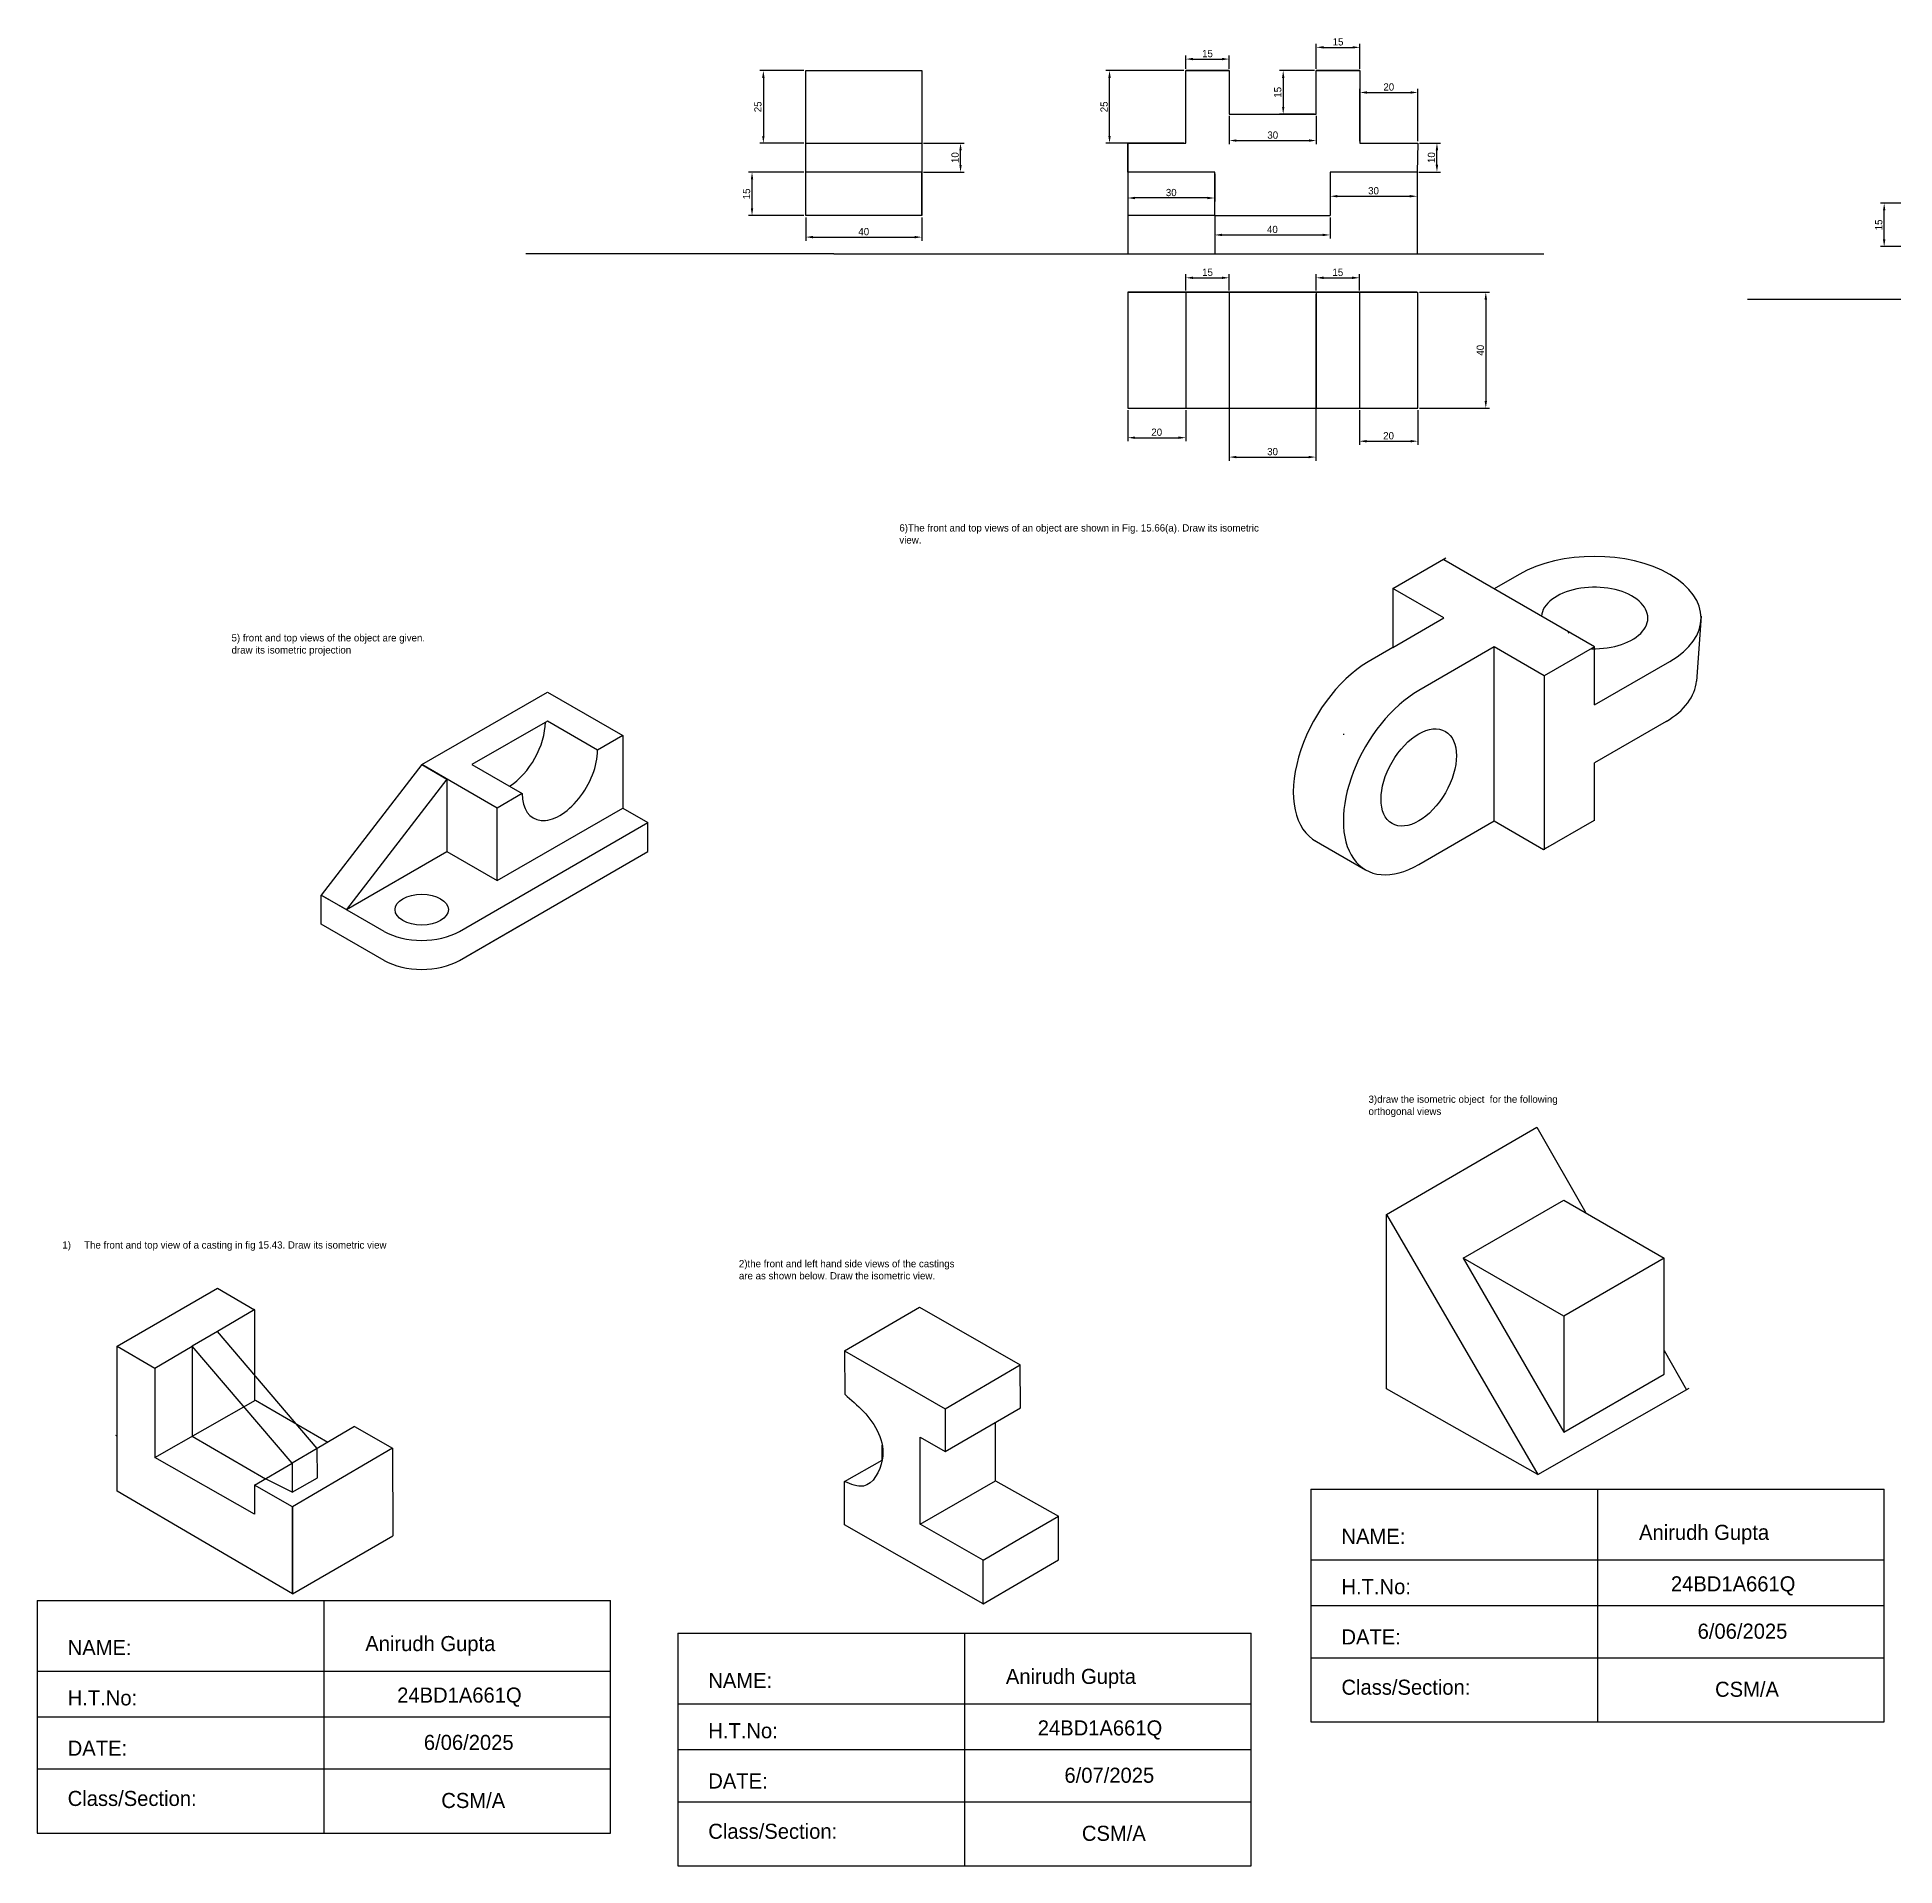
# Model space of a CAD drawing. Header units: millimetres. Extents: x 148 to 2239, y 31 to 1240.
# Drawn here: x 148 to 789, y 31 to 662 of the extents above; entities that cross this region are included whole.
import ezdxf

# ---------------------------------------------------------------- set-up
doc = ezdxf.new("R2010")
doc.units = ezdxf.units.MM
doc.dimstyles.new('ISO-25', dxfattribs={"dimtxt": 2.5, "dimasz": 2.5, "dimexe": 1.25, "dimexo": 0.625, "dimtad": 1, "dimtxsty": 'Standard', "dimcen": 2.5, "dimadec": 0, "dimazin": 0, "dimtfac": 1, "dimtmove": 0, "dimatfit": 3, "dimfxl": 1, "dimarcsym": 0})

# ---------------------------------------------------------------- blocks, each defined once
blk = doc.blocks.new('*D2')
at = {"color": 0, "lineweight": -2, "transparency": 16777216}
for p, q in [((554.32, 599.56), (554.32, 592.26)), ((594.06, 599.56), (594.06, 592.26)), ((556.82, 593.51), (591.56, 593.51))]:
    blk.add_line(p, q, dxfattribs=at)
at = {"color": 0, "transparency": 16777216}
for points in [[(556.82, 593.93), (556.82, 593.1), (554.32, 593.51)], [(591.56, 593.93), (591.56, 593.1), (594.06, 593.51)]]:
    blk.add_solid(points, dxfattribs=at)
at = {"layer": 'Defpoints', "color": 0, "transparency": 16777216}
for p in [(554.32, 600.18), (594.06, 600.18), (594.06, 593.51)]:
    blk.add_point(p, dxfattribs=at)
at = {"color": 0, "transparency": 16777216, "insert": (574.19, 595.39), "char_height": 2.5, "attachment_point": 5}
blk.add_mtext('40', dxfattribs=at)
blk = doc.blocks.new('*D3')
at = {"color": 0, "lineweight": -2, "transparency": 16777216}
for p, q in [((624.94, 625.18), (632.17, 625.18)), ((630.92, 617.69), (630.92, 622.68)), ((624.68, 615.19), (632.17, 615.19))]:
    blk.add_line(p, q, dxfattribs=at)
at = {"color": 0, "transparency": 16777216}
for points in [[(630.5, 622.68), (631.34, 622.68), (630.92, 625.18)], [(630.5, 617.69), (631.34, 617.69), (630.92, 615.19)]]:
    blk.add_solid(points, dxfattribs=at)
at = {"layer": 'Defpoints', "color": 0, "transparency": 16777216}
for p in [(624.32, 625.18), (630.92, 625.18), (624.06, 615.19)]:
    blk.add_point(p, dxfattribs=at)
at = {"color": 0, "transparency": 16777216, "insert": (629.04, 620.18), "char_height": 2.5, "attachment_point": 5, "rotation": 90}
blk.add_mtext('10', dxfattribs=at)
blk = doc.blocks.new('*D4')
at = {"color": 0, "lineweight": -2, "transparency": 16777216}
for p, q in [((524.32, 614.56), (524.32, 605)), ((554.32, 614.56), (554.32, 605)), ((551.82, 606.25), (526.82, 606.25))]:
    blk.add_line(p, q, dxfattribs=at)
at = {"color": 0, "transparency": 16777216}
for points in [[(526.82, 606.66), (526.82, 605.83), (524.32, 606.25)], [(551.82, 606.66), (551.82, 605.83), (554.32, 606.25)]]:
    blk.add_solid(points, dxfattribs=at)
at = {"layer": 'Defpoints', "color": 0, "transparency": 16777216}
for p in [(524.32, 615.18), (554.32, 615.18), (524.32, 606.25)]:
    blk.add_point(p, dxfattribs=at)
at = {"color": 0, "transparency": 16777216, "insert": (539.32, 608.12), "char_height": 2.5, "attachment_point": 5}
blk.add_mtext('30', dxfattribs=at)
blk = doc.blocks.new('*D5')
at = {"color": 0, "lineweight": -2, "transparency": 16777216}
for p, q in [((594.06, 614.56), (594.06, 605.6)), ((624.06, 614.56), (624.06, 605.6)), ((596.56, 606.85), (621.56, 606.85))]:
    blk.add_line(p, q, dxfattribs=at)
at = {"color": 0, "transparency": 16777216}
for points in [[(596.56, 607.27), (596.56, 606.44), (594.06, 606.85)], [(621.56, 607.27), (621.56, 606.44), (624.06, 606.85)]]:
    blk.add_solid(points, dxfattribs=at)
at = {"layer": 'Defpoints', "color": 0, "transparency": 16777216}
for p in [(594.06, 615.19), (624.06, 615.19), (624.06, 606.85)]:
    blk.add_point(p, dxfattribs=at)
at = {"color": 0, "transparency": 16777216, "insert": (609.06, 608.73), "char_height": 2.5, "attachment_point": 5}
blk.add_mtext('30', dxfattribs=at)
blk = doc.blocks.new('*D6')
at = {"color": 0, "lineweight": -2, "transparency": 16777216}
for p, q in [((543.69, 650.18), (516.8, 650.18)), ((518.05, 627.68), (518.05, 647.68)), ((543.69, 625.18), (516.8, 625.18))]:
    blk.add_line(p, q, dxfattribs=at)
at = {"color": 0, "transparency": 16777216}
for points in [[(517.63, 647.68), (518.47, 647.68), (518.05, 650.18)], [(517.63, 627.68), (518.47, 627.68), (518.05, 625.18)]]:
    blk.add_solid(points, dxfattribs=at)
at = {"layer": 'Defpoints', "color": 0, "transparency": 16777216}
for p in [(518.05, 650.18), (544.32, 650.18), (544.32, 625.18)]:
    blk.add_point(p, dxfattribs=at)
at = {"color": 0, "transparency": 16777216, "insert": (516.17, 637.68), "char_height": 2.5, "attachment_point": 5, "rotation": 90}
blk.add_mtext('25', dxfattribs=at)
blk = doc.blocks.new('*D7')
at = {"color": 0, "lineweight": -2, "transparency": 16777216}
for p, q in [((604.32, 625.81), (604.32, 643.88)), ((606.82, 642.63), (621.82, 642.63)), ((624.32, 625.81), (624.32, 643.88))]:
    blk.add_line(p, q, dxfattribs=at)
at = {"color": 0, "transparency": 16777216}
for points in [[(606.82, 643.05), (606.82, 642.21), (604.32, 642.63)], [(621.82, 643.05), (621.82, 642.21), (624.32, 642.63)]]:
    blk.add_solid(points, dxfattribs=at)
at = {"layer": 'Defpoints', "color": 0, "transparency": 16777216}
for p in [(624.32, 642.63), (604.32, 625.18), (624.32, 625.18)]:
    blk.add_point(p, dxfattribs=at)
at = {"color": 0, "transparency": 16777216, "insert": (614.32, 644.51), "char_height": 2.5, "attachment_point": 5}
blk.add_mtext('20', dxfattribs=at)
blk = doc.blocks.new('*D8')
at = {"color": 0, "lineweight": -2, "transparency": 16777216}
for p, q in [((544.32, 650.81), (544.32, 655.4)), ((546.82, 654.15), (556.82, 654.15)), ((559.32, 650.81), (559.32, 655.4))]:
    blk.add_line(p, q, dxfattribs=at)
at = {"color": 0, "transparency": 16777216}
for points in [[(546.82, 654.57), (546.82, 653.74), (544.32, 654.15)], [(556.82, 654.57), (556.82, 653.74), (559.32, 654.15)]]:
    blk.add_solid(points, dxfattribs=at)
at = {"layer": 'Defpoints', "color": 0, "transparency": 16777216}
for p in [(559.32, 654.15), (544.32, 650.18), (559.32, 650.18)]:
    blk.add_point(p, dxfattribs=at)
at = {"color": 0, "transparency": 16777216, "insert": (551.82, 656.03), "char_height": 2.5, "attachment_point": 5}
blk.add_mtext('15', dxfattribs=at)
blk = doc.blocks.new('*D9')
at = {"color": 0, "lineweight": -2, "transparency": 16777216}
for p, q in [((559.32, 634.56), (559.32, 624.81)), ((589.32, 634.56), (589.32, 624.81)), ((561.82, 626.06), (586.82, 626.06))]:
    blk.add_line(p, q, dxfattribs=at)
at = {"color": 0, "transparency": 16777216}
for points in [[(561.82, 626.47), (561.82, 625.64), (559.32, 626.06)], [(586.82, 626.47), (586.82, 625.64), (589.32, 626.06)]]:
    blk.add_solid(points, dxfattribs=at)
at = {"layer": 'Defpoints', "color": 0, "transparency": 16777216}
for p in [(559.32, 635.18), (589.32, 635.18), (589.32, 626.06)]:
    blk.add_point(p, dxfattribs=at)
at = {"color": 0, "transparency": 16777216, "insert": (574.32, 627.93), "char_height": 2.5, "attachment_point": 5}
blk.add_mtext('30', dxfattribs=at)
blk = doc.blocks.new('*D10')
at = {"color": 0, "lineweight": -2, "transparency": 16777216}
for p, q in [((588.69, 650.18), (576.67, 650.18)), ((577.92, 647.68), (577.92, 637.68)), ((588.69, 635.18), (576.67, 635.18))]:
    blk.add_line(p, q, dxfattribs=at)
at = {"color": 0, "transparency": 16777216}
for points in [[(577.51, 647.68), (578.34, 647.68), (577.92, 650.18)], [(577.51, 637.68), (578.34, 637.68), (577.92, 635.18)]]:
    blk.add_solid(points, dxfattribs=at)
at = {"layer": 'Defpoints', "color": 0, "transparency": 16777216}
for p in [(589.32, 650.18), (577.92, 635.18), (589.32, 635.18)]:
    blk.add_point(p, dxfattribs=at)
at = {"color": 0, "transparency": 16777216, "insert": (576.05, 642.68), "char_height": 2.5, "attachment_point": 5, "rotation": 90}
blk.add_mtext('15', dxfattribs=at)
blk = doc.blocks.new('*D11')
at = {"color": 0, "lineweight": -2, "transparency": 16777216}
for p, q in [((589.32, 650.81), (589.32, 659.44)), ((591.82, 658.19), (601.82, 658.19)), ((604.32, 650.81), (604.32, 659.44))]:
    blk.add_line(p, q, dxfattribs=at)
at = {"color": 0, "transparency": 16777216}
for points in [[(591.82, 658.61), (591.82, 657.78), (589.32, 658.19)], [(601.82, 658.61), (601.82, 657.78), (604.32, 658.19)]]:
    blk.add_solid(points, dxfattribs=at)
at = {"layer": 'Defpoints', "color": 0, "transparency": 16777216}
for p in [(604.32, 658.19), (589.32, 650.18), (604.32, 650.18)]:
    blk.add_point(p, dxfattribs=at)
at = {"color": 0, "transparency": 16777216, "insert": (596.82, 660.07), "char_height": 2.5, "attachment_point": 5}
blk.add_mtext('15', dxfattribs=at)
blk = doc.blocks.new('*D12')
at = {"color": 0, "lineweight": -2, "transparency": 16777216}
for p, q in [((624.94, 573.75), (649.02, 573.75)), ((647.77, 571.25), (647.77, 536.25)), ((624.94, 533.75), (649.02, 533.75))]:
    blk.add_line(p, q, dxfattribs=at)
at = {"color": 0, "transparency": 16777216}
for points in [[(647.35, 571.25), (648.19, 571.25), (647.77, 573.75)], [(647.35, 536.25), (648.19, 536.25), (647.77, 533.75)]]:
    blk.add_solid(points, dxfattribs=at)
at = {"layer": 'Defpoints', "color": 0, "transparency": 16777216}
for p in [(624.32, 573.75), (624.32, 533.75), (647.77, 533.75)]:
    blk.add_point(p, dxfattribs=at)
at = {"color": 0, "transparency": 16777216, "insert": (645.89, 553.75), "char_height": 2.5, "attachment_point": 5, "rotation": 90}
blk.add_mtext('40', dxfattribs=at)
blk = doc.blocks.new('*D13')
at = {"color": 0, "lineweight": -2, "transparency": 16777216}
for p, q in [((604.19, 533.12), (604.19, 521.14)), ((624.32, 533.12), (624.32, 521.14)), ((606.69, 522.39), (621.82, 522.39))]:
    blk.add_line(p, q, dxfattribs=at)
at = {"color": 0, "transparency": 16777216}
for points in [[(606.69, 522.81), (606.69, 521.97), (604.19, 522.39)], [(621.82, 522.81), (621.82, 521.97), (624.32, 522.39)]]:
    blk.add_solid(points, dxfattribs=at)
at = {"layer": 'Defpoints', "color": 0, "transparency": 16777216}
for p in [(604.19, 533.75), (624.32, 533.75), (624.32, 522.39)]:
    blk.add_point(p, dxfattribs=at)
at = {"color": 0, "transparency": 16777216, "insert": (614.25, 524.26), "char_height": 2.5, "attachment_point": 5}
blk.add_mtext('20', dxfattribs=at)
blk = doc.blocks.new('*D14')
at = {"color": 0, "lineweight": -2, "transparency": 16777216}
for p, q in [((589.32, 574.37), (589.32, 579.98)), ((591.82, 578.73), (601.69, 578.73)), ((604.19, 574.37), (604.19, 579.98))]:
    blk.add_line(p, q, dxfattribs=at)
at = {"color": 0, "transparency": 16777216}
for points in [[(591.82, 579.15), (591.82, 578.31), (589.32, 578.73)], [(601.69, 579.15), (601.69, 578.31), (604.19, 578.73)]]:
    blk.add_solid(points, dxfattribs=at)
at = {"layer": 'Defpoints', "color": 0, "transparency": 16777216}
for p in [(604.19, 578.73), (589.32, 573.75), (604.19, 573.75)]:
    blk.add_point(p, dxfattribs=at)
at = {"color": 0, "transparency": 16777216, "insert": (596.75, 580.61), "char_height": 2.5, "attachment_point": 5}
blk.add_mtext('15', dxfattribs=at)
blk = doc.blocks.new('*D15')
at = {"color": 0, "lineweight": -2, "transparency": 16777216}
for p, q in [((559.32, 573.12), (559.32, 515.67)), ((589.19, 573.12), (589.19, 515.67)), ((561.82, 516.92), (586.69, 516.92))]:
    blk.add_line(p, q, dxfattribs=at)
at = {"color": 0, "transparency": 16777216}
for points in [[(561.82, 517.33), (561.82, 516.5), (559.32, 516.92)], [(586.69, 517.33), (586.69, 516.5), (589.19, 516.92)]]:
    blk.add_solid(points, dxfattribs=at)
at = {"layer": 'Defpoints', "color": 0, "transparency": 16777216}
for p in [(559.32, 573.75), (589.19, 573.75), (589.19, 516.92)]:
    blk.add_point(p, dxfattribs=at)
at = {"color": 0, "transparency": 16777216, "insert": (574.25, 518.79), "char_height": 2.5, "attachment_point": 5}
blk.add_mtext('30', dxfattribs=at)
blk = doc.blocks.new('*D16')
at = {"color": 0, "lineweight": -2, "transparency": 16777216}
for p, q in [((544.32, 574.37), (544.32, 579.98)), ((546.82, 578.73), (556.82, 578.73)), ((559.32, 574.37), (559.32, 579.98))]:
    blk.add_line(p, q, dxfattribs=at)
at = {"color": 0, "transparency": 16777216}
for points in [[(546.82, 579.15), (546.82, 578.31), (544.32, 578.73)], [(556.82, 579.15), (556.82, 578.31), (559.32, 578.73)]]:
    blk.add_solid(points, dxfattribs=at)
at = {"layer": 'Defpoints', "color": 0, "transparency": 16777216}
for p in [(559.32, 578.73), (544.32, 573.75), (559.32, 573.75)]:
    blk.add_point(p, dxfattribs=at)
at = {"color": 0, "transparency": 16777216, "insert": (551.82, 580.61), "char_height": 2.5, "attachment_point": 5}
blk.add_mtext('15', dxfattribs=at)
blk = doc.blocks.new('*D17')
at = {"color": 0, "lineweight": -2, "transparency": 16777216}
for p, q in [((524.32, 533.12), (524.32, 522.35)), ((544.32, 533.12), (544.32, 522.35)), ((526.82, 523.6), (541.82, 523.6))]:
    blk.add_line(p, q, dxfattribs=at)
at = {"color": 0, "transparency": 16777216}
for points in [[(526.82, 524.02), (526.82, 523.19), (524.32, 523.6)], [(541.82, 524.02), (541.82, 523.19), (544.32, 523.6)]]:
    blk.add_solid(points, dxfattribs=at)
at = {"layer": 'Defpoints', "color": 0, "transparency": 16777216}
for p in [(524.32, 533.75), (544.32, 533.75), (544.32, 523.6)]:
    blk.add_point(p, dxfattribs=at)
at = {"color": 0, "transparency": 16777216, "insert": (534.32, 525.48), "char_height": 2.5, "attachment_point": 5}
blk.add_mtext('20', dxfattribs=at)
blk = doc.blocks.new('*D18')
at = {"color": 0, "lineweight": -2, "transparency": 16777216}
for p, q in [((413.32, 599.56), (413.32, 591.51)), ((453.32, 599.56), (453.32, 591.51)), ((415.82, 592.76), (450.82, 592.76))]:
    blk.add_line(p, q, dxfattribs=at)
at = {"color": 0, "transparency": 16777216}
for points in [[(415.82, 593.18), (415.82, 592.34), (413.32, 592.76)], [(450.82, 593.18), (450.82, 592.34), (453.32, 592.76)]]:
    blk.add_solid(points, dxfattribs=at)
at = {"layer": 'Defpoints', "color": 0, "transparency": 16777216}
for p in [(413.32, 600.18), (453.32, 600.18), (453.32, 592.76)]:
    blk.add_point(p, dxfattribs=at)
at = {"color": 0, "transparency": 16777216, "insert": (433.32, 594.64), "char_height": 2.5, "attachment_point": 5}
blk.add_mtext('40', dxfattribs=at)
blk = doc.blocks.new('*D19')
at = {"color": 0, "lineweight": -2, "transparency": 16777216}
for p, q in [((412.7, 615.18), (393.55, 615.18)), ((394.8, 602.68), (394.8, 612.68)), ((412.7, 600.18), (393.55, 600.18))]:
    blk.add_line(p, q, dxfattribs=at)
at = {"color": 0, "transparency": 16777216}
for points in [[(394.38, 612.68), (395.21, 612.68), (394.8, 615.18)], [(394.38, 602.68), (395.21, 602.68), (394.8, 600.18)]]:
    blk.add_solid(points, dxfattribs=at)
at = {"layer": 'Defpoints', "color": 0, "transparency": 16777216}
for p in [(394.8, 615.18), (413.32, 615.18), (413.32, 600.18)]:
    blk.add_point(p, dxfattribs=at)
at = {"color": 0, "transparency": 16777216, "insert": (392.92, 607.68), "char_height": 2.5, "attachment_point": 5, "rotation": 90}
blk.add_mtext('15', dxfattribs=at)
blk = doc.blocks.new('*D20')
at = {"color": 0, "lineweight": -2, "transparency": 16777216}
for p, q in [((453.95, 625.18), (467.93, 625.18)), ((466.68, 617.68), (466.68, 622.68)), ((453.95, 615.18), (467.93, 615.18))]:
    blk.add_line(p, q, dxfattribs=at)
at = {"color": 0, "transparency": 16777216}
for points in [[(466.27, 622.68), (467.1, 622.68), (466.68, 625.18)], [(466.27, 617.68), (467.1, 617.68), (466.68, 615.18)]]:
    blk.add_solid(points, dxfattribs=at)
at = {"layer": 'Defpoints', "color": 0, "transparency": 16777216}
for p in [(453.32, 625.18), (466.68, 625.18), (453.32, 615.18)]:
    blk.add_point(p, dxfattribs=at)
at = {"color": 0, "transparency": 16777216, "insert": (464.81, 620.18), "char_height": 2.5, "attachment_point": 5, "rotation": 90}
blk.add_mtext('10', dxfattribs=at)
blk = doc.blocks.new('*D21')
at = {"color": 0, "lineweight": -2, "transparency": 16777216}
for p, q in [((412.7, 650.18), (397.45, 650.18)), ((398.7, 647.68), (398.7, 627.68)), ((412.7, 625.18), (397.45, 625.18))]:
    blk.add_line(p, q, dxfattribs=at)
at = {"color": 0, "transparency": 16777216}
for points in [[(398.28, 647.68), (399.12, 647.68), (398.7, 650.18)], [(398.28, 627.68), (399.12, 627.68), (398.7, 625.18)]]:
    blk.add_solid(points, dxfattribs=at)
at = {"layer": 'Defpoints', "color": 0, "transparency": 16777216}
for p in [(413.32, 650.18), (398.7, 625.18), (413.32, 625.18)]:
    blk.add_point(p, dxfattribs=at)
at = {"color": 0, "transparency": 16777216, "insert": (396.83, 637.68), "char_height": 2.5, "attachment_point": 5, "rotation": 90}
blk.add_mtext('25', dxfattribs=at)
blk = doc.blocks.new('*D38')
at = {"color": 0, "lineweight": -2, "transparency": 16777216}
for p, q in [((791.8, 604.48), (783.86, 604.48)), ((785.11, 591.98), (785.11, 601.98)), ((791.8, 589.48), (783.86, 589.48))]:
    blk.add_line(p, q, dxfattribs=at)
at = {"color": 0, "transparency": 16777216}
for points in [[(784.69, 601.98), (785.52, 601.98), (785.11, 604.48)], [(784.69, 591.98), (785.52, 591.98), (785.11, 589.48)]]:
    blk.add_solid(points, dxfattribs=at)
at = {"layer": 'Defpoints', "color": 0, "transparency": 16777216}
for p in [(785.11, 604.48), (792.43, 604.48), (792.43, 589.48)]:
    blk.add_point(p, dxfattribs=at)
at = {"color": 0, "transparency": 16777216, "insert": (783.23, 596.98), "char_height": 2.5, "attachment_point": 5, "rotation": 90}
blk.add_mtext('15', dxfattribs=at)

msp = doc.modelspace()

# ---------------------------------------------------------------- linework, layer by layer
for p, q in [((413.321, 600.183), (413.321, 650.183)), ((413.321, 650.183), (453.321, 650.183)), ((453.321, 650.183), (453.321, 600.183)), ((544.319, 625.183), (544.319, 650.183)), ((544.319, 650.183), (559.319, 650.183)), ((559.319, 650.183), (544.319, 650.183)), ((559.319, 650.183), (559.319, 635.183)), ((604.319, 650.183), (589.319, 650.183)), ((589.319, 635.183), (589.319, 650.183)), ((589.319, 650.183), (604.319, 650.183)), ((604.319, 650.183), (604.319, 625.183)), ((559.319, 635.183), (589.319, 635.183)), ((413.321, 615.183), (413.321, 625.183)), ((413.321, 625.183), (453.321, 625.183)), ((524.319, 625.183), (524.319, 615.183)), ((524.319, 615.183), (524.319, 625.183)), ((524.319, 625.183), (544.319, 625.183)), ((604.319, 625.183), (624.319, 625.183)), ((624.319, 625.183), (624.059, 615.186)), ((453.321, 615.183), (413.321, 615.183)), ((453.321, 600.183), (453.321, 615.183)), ((554.319, 615.183), (524.319, 615.183)), ((524.319, 615.183), (524.319, 586.966)), ((554.319, 600.183), (554.319, 615.183)), ((624.059, 615.186), (594.059, 615.186)), ((594.059, 615.186), (594.059, 600.183)), ((624.059, 615.186), (624.059, 586.966)), ((453.321, 600.183), (413.321, 600.183)), ((554.319, 600.183), (524.319, 600.183)), ((554.319, 600.183), (594.059, 600.183)), ((554.319, 600.183), (554.319, 586.966)), ((422.959, 586.966), (316.866, 586.966)), ((422.959, 586.966), (667.82, 586.966)), ((624.059, 573.749), (524.319, 573.749)), ((524.319, 573.749), (524.319, 533.749)), ((524.319, 573.749), (544.319, 573.749)), ((544.319, 573.749), (544.319, 533.749)), ((544.319, 573.749), (559.319, 573.749)), ((554.319, 573.749), (624.059, 573.749)), ((559.319, 573.749), (559.319, 533.749)), ((559.319, 573.749), (589.319, 573.749)), ((589.189, 573.749), (604.189, 573.749)), ((589.319, 573.749), (589.319, 533.749)), ((604.189, 573.749), (604.189, 533.749)), ((624.319, 533.749), (624.319, 573.749)), ((738.005, 571.383), (1095.716, 571.383)), ((524.319, 533.749), (624.319, 533.749)), ((615.712, 471.593), (633.949, 482.123)), ((685.256, 451.442), (633.295, 481.442)), ((659.275, 476.442), (650.615, 471.442)), ((633.295, 461.442), (615.712, 471.593)), ((615.712, 471.593), (615.712, 451.291)), ((615.712, 451.291), (633.295, 461.442)), ((721.982, 462.081), (720.355, 439.683)), ((676.596, 456.442), (676.084, 456.146)), ((615.712, 451.291), (607.165, 446.272)), ((650.615, 451.442), (624.634, 436.442)), ((667.936, 441.442), (650.615, 451.442)), ((650.615, 391.442), (650.615, 451.442)), ((685.256, 451.442), (667.936, 441.442)), ((685.256, 431.442), (685.256, 451.442)), ((685.256, 431.442), (711.237, 446.442)), ((280.931, 410.879), (324.233, 435.879)), ((324.233, 435.879), (350.213, 420.879)), ((324.233, 435.879), (350.213, 420.879)), ((667.936, 441.442), (667.936, 381.442)), ((324.233, 425.879), (298.252, 410.879)), ((341.553, 415.879), (324.233, 425.879)), ((709.934, 425.69), (685.256, 411.442)), ((709.934, 425.69), (709.908, 425.736)), ((350.213, 420.879), (341.553, 415.879)), ((350.213, 420.879), (350.213, 395.879)), ((598.654, 421.442), (598.654, 421.153)), ((280.931, 410.879), (246.29, 365.879)), ((306.912, 395.879), (280.931, 410.879)), ((280.931, 410.879), (289.592, 405.879)), ((298.252, 410.879), (315.572, 400.879)), ((685.256, 391.442), (685.256, 411.442)), ((289.592, 405.879), (254.951, 360.879)), ((289.592, 405.879), (289.592, 380.879)), ((315.572, 400.879), (306.912, 395.879)), ((293.922, 353.379), (358.874, 390.879)), ((306.912, 370.879), (306.912, 395.879)), ((306.912, 370.879), (350.213, 395.879)), ((350.213, 395.879), (358.874, 390.879)), ((358.874, 380.879), (358.874, 390.879)), ((624.634, 376.442), (650.615, 391.442)), ((650.615, 391.442), (667.674, 381.593)), ((667.674, 381.593), (685.256, 391.745)), ((588.578, 384.845), (606.258, 374.626)), ((254.951, 360.879), (289.592, 380.879)), ((289.592, 380.879), (306.912, 370.879)), ((293.922, 343.379), (358.874, 380.879)), ((671.753, 383.949), (667.674, 381.593)), ((254.951, 360.879), (280.931, 375.879)), ((246.29, 355.879), (246.29, 365.879)), ((267.941, 353.379), (246.29, 365.879)), ((246.29, 365.879), (254.951, 360.879)), ((267.941, 343.379), (246.29, 355.879)), ((293.922, 343.379), (315.572, 355.879)), ((267.941, 343.393), (267.941, 343.379)), ((293.922, 343.393), (293.922, 343.379)), ((613.532, 255.704), (665.385, 285.891)), ((665.385, 285.891), (682.224, 256.347)), ((639.99, 240.731), (674.631, 260.731)), ((674.631, 260.731), (709.272, 240.731)), ((613.532, 195.704), (613.532, 255.704)), ((613.532, 255.704), (665.739, 166.133)), ((674.631, 220.731), (639.99, 240.731)), ((639.99, 240.731), (674.631, 180.731)), ((709.272, 240.731), (674.631, 220.731)), ((709.272, 200.731), (709.272, 240.731)), ((175.905, 210.37), (210.55, 230.363)), ((210.55, 230.363), (223.305, 222.898)), ((223.427, 222.969), (210.468, 215.415)), ((223.305, 222.898), (223.427, 222.969)), ((223.427, 222.969), (223.305, 222.898)), ((223.305, 222.898), (223.305, 191.558)), ((426.701, 208.697), (452.586, 223.861)), ((452.586, 223.861), (487.266, 203.868)), ((674.631, 220.731), (674.631, 180.731)), ((210.468, 215.415), (201.828, 210.379)), ((244.871, 175.06), (210.468, 215.415)), ((175.905, 160.37), (175.905, 210.37)), ((175.905, 210.37), (188.869, 202.825)), ((175.905, 210.37), (188.869, 202.825)), ((188.869, 202.825), (201.828, 210.379)), ((236.248, 169.995), (201.828, 210.379)), ((201.828, 210.379), (201.828, 179.33)), ((426.701, 208.697), (461.363, 188.734)), ((426.701, 208.697), (461.363, 188.734)), ((426.701, 208.697), (426.741, 193.765)), ((709.272, 208.891), (716.993, 195.345)), ((188.869, 202.825), (188.869, 171.952)), ((461.363, 188.734), (487.266, 203.868)), ((487.304, 189.054), (487.266, 203.868)), ((674.631, 180.731), (709.272, 200.731)), ((665.739, 166.133), (613.532, 195.704)), ((665.739, 166.133), (717.867, 195.844)), ((188.869, 171.952), (223.63, 191.743)), ((223.63, 191.743), (248.6, 177.251)), ((461.363, 173.985), (487.304, 189.054)), ((461.363, 188.734), (461.363, 173.985)), ((175.905, 179.308), (175.47, 179.555)), ((201.828, 179.33), (227.081, 164.609)), ((257.804, 182.658), (244.871, 175.06)), ((257.804, 182.658), (270.814, 175.192)), ((478.79, 163.944), (478.79, 184.108)), ((270.814, 175.192), (236.369, 155.01)), ((270.814, 175.192), (270.961, 145.006)), ((439.688, 171.191), (439.688, 176.197)), ((452.797, 148.965), (452.797, 178.965)), ((452.797, 178.965), (461.363, 173.985)), ((223.315, 152.407), (188.869, 171.952)), ((223.315, 162.397), (236.248, 169.995)), ((426.701, 163.697), (439.661, 171.041)), ((236.318, 125.01), (175.905, 160.37)), ((236.369, 155.01), (223.315, 162.397)), ((223.315, 162.397), (223.315, 152.407)), ((426.701, 148.697), (426.701, 163.697)), ((452.797, 148.965), (478.79, 163.944)), ((478.79, 163.944), (500.401, 151.786)), ((587.478, 161.028), (587.478, 80.84)), ((587.478, 161.028), (785.147, 161.028)), ((686.313, 161.028), (686.313, 80.84)), ((785.147, 80.84), (785.147, 161.028)), ((236.369, 155.01), (236.318, 125.01)), ((236.318, 125.01), (236.369, 155.01)), ((474.516, 121.517), (426.701, 148.697)), ((474.477, 136.517), (452.797, 148.965)), ((487.402, 144.13), (500.401, 151.786)), ((500.401, 136.681), (500.401, 151.786)), ((236.318, 125.01), (236.352, 145.01)), ((236.318, 125.01), (270.961, 145.006)), ((474.477, 136.517), (487.402, 144.13)), ((474.362, 136.583), (474.362, 121.517)), ((474.516, 121.517), (474.477, 136.517)), ((474.516, 121.517), (500.401, 136.681)), ((587.478, 136.672), (785.147, 136.672)), ((148.344, 122.678), (148.344, 42.49)), ((148.344, 122.678), (346.012, 122.678)), ((247.178, 122.678), (247.178, 42.49)), ((346.012, 42.49), (346.012, 122.678)), ((474.362, 121.517), (474.516, 121.517)), ((587.478, 120.934), (785.147, 120.934)), ((369.189, 111.358), (369.189, 31.17)), ((369.189, 111.358), (566.857, 111.358)), ((468.023, 111.358), (468.023, 31.17)), ((566.857, 31.17), (566.857, 111.358)), ((587.478, 102.948), (785.147, 102.948)), ((148.344, 98.322), (346.012, 98.322)), ((369.189, 87.002), (566.857, 87.002)), ((148.344, 82.584), (346.012, 82.584)), ((587.478, 80.84), (785.147, 80.84)), ((369.189, 71.264), (566.857, 71.264)), ((148.344, 64.598), (346.012, 64.598)), ((369.189, 53.278), (566.857, 53.278)), ((148.344, 42.49), (346.012, 42.49)), ((369.189, 31.17), (566.857, 31.17))]:
    msp.add_line(p, q)
at = {"color": 2, "transparency": 33554687}
for p, q in [((244.871, 175.06), (236.248, 169.995)), ((244.944, 164.932), (244.871, 175.06)), ((236.248, 169.995), (236.248, 159.995)), ((236.248, 159.995), (227.081, 164.609)), ((236.248, 159.995), (244.944, 164.932))]:
    msp.add_line(p, q, dxfattribs=at)
for centre, major_axis, start_param, end_param in [((685.256, 461.442), (-36.742, 0), 2.3561945, 5.4977871), ((685.256, 461.442), (-18.371, 0), 1.5151258, 6.2275148), ((607.386, 416.401), (-18.371, -31.82), 3.9355083, 6.306622), ((607.386, 416.401), (-18.371, -31.82), 3.9355083, 6.306622), ((624.634, 406.442), (-18.371, -31.82), 3.9269908, 7.0685835), ((683.645, 440.572), (-36.742, 0), 8.6503089, 9.3828578), ((310.562, 418.042), (-9.186, -15.91), 7.1161051, 8.6393798), ((328.563, 408.379), (-9.186, -15.91), 5.4977871, 8.6393798), ((280.931, 360.879), (-18.371, 0), 7.0685835, 8.6393798), ((280.931, 350.893), (-18.371, 0), 7.0685835, 8.6393798)]:
    msp.add_ellipse(centre, major_axis=major_axis, ratio=0.5773503, start_param=start_param, end_param=end_param)
for centre, major_axis in [((624.634, 406.442), (-9.186, -15.91)), ((280.931, 360.879), (-9.186, 0))]:
    msp.add_ellipse(centre, major_axis=major_axis, ratio=0.5773503)
msp.add_spline([(426.741, 193.765), (433.214, 187.818), (439.688, 171.191), (433.204, 162.119), (426.701, 163.697)], degree=3)

# ---------------------------------------------------------------- texts
at = {"attachment_point": 1}
for s, width, insert, char_height in [('6)The front and top views of an object are shown in Fig. 15.66(a). Draw its isometric\\Pview.', 187.52544, (445.591, 493.755), 2.5), ('5) front and top views of the object are given.\\Pdraw its isometric projection', 157.27286, (215.357, 455.849), 2.5), ('3)draw the isometric object  for the following^Jorthogonal views', 275.59688, (607.336, 296.761), 2.5), ('\\pxi-3,l4,t4;1)^IThe front and top view of a casting in fig 15.43. Draw its isometric view', 158.5934, (154.536, 246.51), 2.5), ('2)the front and left hand side views of the castings \\Pare as shown below. Draw the isometric view.', 248.87801, (390.275, 240.049), 2.5), ('NAME:\\P                                                        \\PH.T.No:\\P                                           \\PDATE:\\P                                             \\PClass/Section:                                ', 175.89946, (598.007, 147.375), 5.2), ('NAME:\\P                                                        \\PH.T.No:\\P                                           \\PDATE:\\P                                             \\PClass/Section:                                ', 175.89946, (158.873, 109.026), 5.2), ('NAME:\\P                                                        \\PH.T.No:\\P                                           \\PDATE:\\P                                             \\PClass/Section:                                ', 175.89946, (379.718, 97.705), 5.2)]:
    msp.add_mtext_dynamic_manual_height_columns(s, width=width, gutter_width=12.5, heights=[0], dxfattribs=dict(at, insert=insert, char_height=char_height))
at = {"char_height": 5.2, "attachment_point": 1}
for s, insert, width in [('Anirudh Gupta\\P', (700.602, 148.762), 65.52), ('24BD1A661Q', (711.591, 131.006), 49.14), ('Anirudh Gupta\\P', (261.468, 110.413), 65.52), ('6/06/2025\\P', (720.798, 114.686), 45.5), ('Anirudh Gupta\\P', (482.313, 99.093), 65.52), ('24BD1A661Q', (272.456, 92.657), 49.14), ('CSM/A', (726.813, 94.661), 25.48), ('24BD1A661Q', (493.302, 81.336), 49.14), ('6/06/2025\\P', (281.663, 76.337), 45.5), ('6/07/2025', (502.509, 65.017), 45.5), ('CSM/A', (287.678, 56.311), 25.48), ('CSM/A', (508.523, 44.991), 25.48)]:
    msp.add_mtext(s, dxfattribs=dict(at, insert=insert, width=width))

# ---------------------------------------------------------------- dimensions: what is measured, and where the dimension line sits
for base, p1, p2, picture, middle in [((604.319, 658.195), (589.319, 650.183), (604.319, 650.183), '*D11', (596.819, 660.07)), ((559.319, 654.152), (544.319, 650.183), (559.319, 650.183), '*D8', (551.819, 656.027)), ((624.319, 642.63), (604.319, 625.183), (624.319, 625.183), '*D7', (614.319, 644.505)), ((589.319, 626.056), (559.319, 635.183), (589.319, 635.183), '*D9', (574.319, 627.931)), ((524.319, 606.247), (554.319, 615.183), (524.319, 615.183), '*D4', (539.319, 608.122)), ((624.059, 606.853), (594.059, 615.186), (624.059, 615.186), '*D5', (609.059, 608.728)), ((453.321, 592.762), (413.321, 600.183), (453.321, 600.183), '*D18', (433.321, 594.637)), ((559.319, 578.732), (544.319, 573.749), (559.319, 573.749), '*D16', (551.819, 580.607)), ((544.319, 523.605), (524.319, 533.749), (544.319, 533.749), '*D17', (534.319, 525.48))]:
    dim = msp.add_linear_dim(base=base, p1=p1, p2=p2, dimstyle='ISO-25')
    dim.commit()
    dim.dimension.update_dxf_attribs({"geometry": picture, "text_midpoint": middle})
for base, p1, p2, picture, middle in [((398.702, 625.183), (413.321, 650.183), (413.321, 625.183), '*D21', (396.827, 637.683)), ((518.048, 650.183), (544.319, 625.183), (544.319, 650.183), '*D6', (516.173, 637.683)), ((577.923, 635.183), (589.319, 650.183), (589.319, 635.183), '*D10', (576.048, 642.683)), ((466.684, 625.183), (453.321, 615.183), (453.321, 625.183), '*D20', (464.809, 620.183)), ((630.919, 625.183), (624.059, 615.186), (624.319, 625.183), '*D3', (629.044, 620.185)), ((394.798, 615.183), (413.321, 600.183), (413.321, 615.183), '*D19', (392.923, 607.683)), ((785.106, 604.477), (792.426, 589.477), (792.426, 604.477), '*D38', (783.231, 596.977)), ((647.77, 533.749), (624.319, 573.749), (624.319, 533.749), '*D12', (645.895, 553.749))]:
    dim = msp.add_linear_dim(base=base, p1=p1, p2=p2, angle=90, dimstyle='ISO-25')
    dim.commit()
    dim.dimension.update_dxf_attribs({"geometry": picture, "text_midpoint": middle})
for base, p1, p2, text, picture, middle in [((594.059, 593.512), (554.319, 600.183), (594.059, 600.183), '40', '*D2', (574.189, 595.387)), ((604.189, 578.732), (589.319, 573.749), (604.189, 573.749), '15', '*D14', (596.754, 580.607)), ((589.189, 516.917), (559.319, 573.749), (589.189, 573.749), '30', '*D15', (574.254, 518.792)), ((624.319, 522.389), (604.189, 533.749), (624.319, 533.749), '20', '*D13', (614.254, 524.264))]:
    dim = msp.add_linear_dim(base=base, p1=p1, p2=p2, text=text, dimstyle='ISO-25')
    dim.commit()
    dim.dimension.update_dxf_attribs({"geometry": picture, "text_midpoint": middle})

doc.saveas('drawing.dxf')
